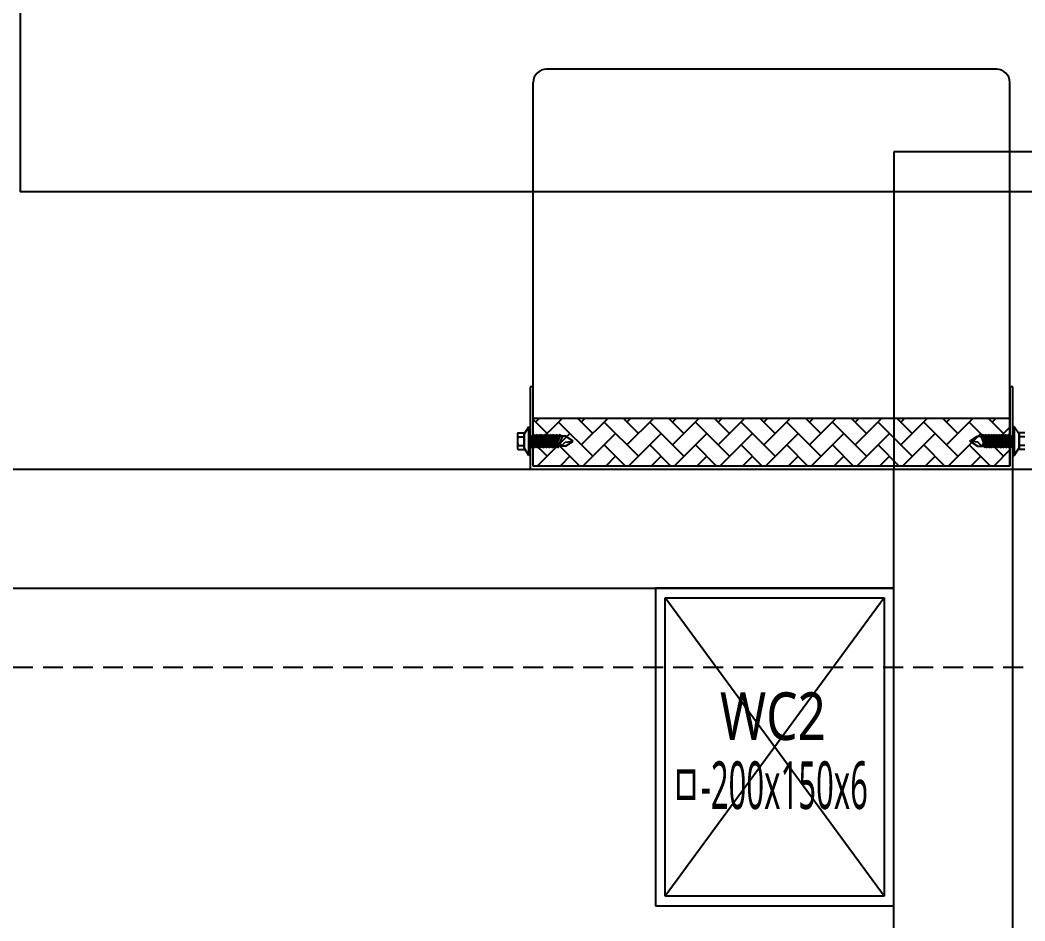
# Model space of a CAD drawing. Header units: millimetres. Extents: x 13515 to 183937, y -33900 to -660.
# Drawn here: x 119420.67 to 119430.57, y -19623.28 to -19614.4 of the extents above; entities that cross this region are included whole.
import ezdxf
from ezdxf.enums import TextEntityAlignment as Align

# ---------------------------------------------------------------- set-up
doc = ezdxf.new("R2010")
doc.units = ezdxf.units.MM
doc.header["$LTSCALE"] = 100
doc.header["$MEASUREMENT"] = 0
doc.header["$PDSIZE"] = -10
doc.linetypes.add('HIDDEN2', pattern=[0.1875, 0.125, -0.0625])
doc.layers.get('0').update_dxf_attribs({"linetype": 'CONTINUOUS'})
doc.layers.get('Defpoints').update_dxf_attribs({"color": 171, "linetype": 'CONTINUOUS'})
for name, color, linetype in [('ELE9', 9, 'CONTINUOUS'), ('h COLUMN', 252, 'CONTINUOUS'), ('주차-화물', 251, 'CONTINUOUS')]:
    doc.layers.add(name, color=color, linetype=linetype)
doc.styles.add('TE', font='malgun_0.ttf')

# ---------------------------------------------------------------- blocks, each defined once
blk = doc.blocks.new('*U142')
at = {"color": 0, "linetype": 'ByBlock'}
for p, q in [((100, 75), (-100, 75)), ((-100, 75), (-100, -75)), ((100, -75), (100, 75)), ((-94, 69), (94, 69)), ((-94, -69), (-94, 69)), ((94, 69), (94, -69)), ((94, -69), (-94, -69)), ((-100, -75), (100, -75))]:
    blk.add_line(p, q, dxfattribs=at)
at = {"layer": 'Defpoints'}
blk.add_point((0, 0), dxfattribs=at)
blk = doc.blocks.new('WC2')
at = {"layer": 'h COLUMN', "ltscale": 0.1}
for p, q in [((69, -94), (-69, 94)), ((69, 94), (-69, -94))]:
    blk.add_line(p, q, dxfattribs=at)
at = {"layer": 'h COLUMN', "ltscale": 0.1, "rotation": 90}
blk.add_blockref('*U142', (0, 0), dxfattribs=at)
at = {"layer": 'Defpoints', "style": 'TE'}
for s, width, p in [('WC2', 0.8, (-34.44, 19.44)), ('ㅁ-200x150x6', 0.5, (-65.31, -24.04))]:
    blk.add_text(s, height=30, dxfattribs=dict(at, width=width)).set_placement(p, align=Align.MIDDLE_LEFT)
blk = doc.blocks.new('지상1층 WC 배치')
at = {"ltscale": 10000}
blk.add_blockref('WC2', (68300, -26650), dxfattribs=at)
blk = doc.blocks.new('sdfsgfdgdfg')
at = {"layer": '주차-화물', "ltscale": 0.1}
blk.add_lwpolyline([(36469107.63, 558896.34), (36469107.63, 564896.34), (36465857.63, 564896.34), (36465857.63, 558896.34), (36469107.63, 558896.34), (36465857.63, 564896.34)], dxfattribs=at)
blk = doc.blocks.new('FGHJ')
at = {"layer": 'ELE9'}
for p, q in [((37049738.73, 40723.34), (37049455.4, 40723.34)), ((37049447.07, 40473.34), (37049447.07, 40715)), ((37049747.07, 40473.34), (37049747.07, 40715)), ((37049747.07, 40503.34), (37049447.07, 40503.34)), ((37049447.07, 40473.34), (37049447.07, 40503.34)), ((37049747.07, 40503.34), (37049747.07, 40473.34)), ((37049437.07, 40493.1), (37049437.07, 40484.96)), ((37049437.57, 40494.28), (37049441.27, 40494.28)), ((37049441.27, 40493.33), (37049444.27, 40498.03)), ((37049441.27, 40494.28), (37049441.27, 40483.78)), ((37049441.27, 40484.73), (37049441.27, 40493.33)), ((37049444.27, 40480.03), (37049444.27, 40498.03)), ((37049444.27, 40498.03), (37049445.07, 40498.03)), ((37049444.27, 40498.03), (37049444.27, 40480.03)), ((37049445.07, 40498.03), (37049445.07, 40480.03)), ((37049447.47, 40493.18), (37049445.07, 40487.28)), ((37049449.3, 40493.18), (37049445.88, 40484.88)), ((37049449.3, 40493.18), (37049445.88, 40484.88)), ((37049447.47, 40493.18), (37049446.66, 40492.18)), ((37049447.87, 40492.18), (37049447.47, 40493.18)), ((37049447.47, 40493.18), (37049448.27, 40492.18)), ((37049447.47, 40492.18), (37049447.47, 40493.18)), ((37049451.13, 40493.18), (37049447.72, 40484.88)), ((37049451.13, 40493.18), (37049447.72, 40484.88)), ((37049449.3, 40493.18), (37049448.5, 40492.18)), ((37049449.7, 40492.18), (37049449.3, 40493.18)), ((37049449.3, 40493.18), (37049450.1, 40492.18)), ((37049449.3, 40492.18), (37049449.3, 40493.18)), ((37049452.97, 40493.18), (37049449.55, 40484.88)), ((37049452.97, 40493.18), (37049449.55, 40484.88)), ((37049451.13, 40493.18), (37049450.33, 40492.18)), ((37049451.54, 40492.18), (37049451.13, 40493.18)), ((37049451.13, 40493.18), (37049451.94, 40492.18)), ((37049451.13, 40492.18), (37049451.13, 40493.18)), ((37049454.8, 40493.18), (37049451.38, 40484.88)), ((37049454.8, 40493.18), (37049451.38, 40484.88)), ((37049452.97, 40493.18), (37049452.16, 40492.18)), ((37049453.37, 40492.18), (37049452.97, 40493.18)), ((37049452.97, 40493.18), (37049453.77, 40492.18)), ((37049452.97, 40492.18), (37049452.97, 40493.18)), ((37049456.63, 40493.18), (37049453.22, 40484.88)), ((37049456.63, 40493.18), (37049453.22, 40484.88)), ((37049454.8, 40493.18), (37049454, 40492.18)), ((37049455.2, 40492.18), (37049454.8, 40493.18)), ((37049454.8, 40493.18), (37049455.6, 40492.18)), ((37049454.8, 40492.18), (37049454.8, 40493.18)), ((37049458.47, 40493.18), (37049455.05, 40484.88)), ((37049458.47, 40493.18), (37049455.05, 40484.88)), ((37049456.63, 40493.18), (37049455.83, 40492.18)), ((37049457.03, 40492.18), (37049456.63, 40493.18)), ((37049456.63, 40493.18), (37049457.44, 40492.18)), ((37049456.63, 40492.18), (37049456.63, 40493.18)), ((37049460.3, 40493.18), (37049456.88, 40484.88)), ((37049460.3, 40493.18), (37049456.88, 40484.88)), ((37049458.47, 40493.18), (37049457.66, 40492.18)), ((37049458.87, 40492.18), (37049458.47, 40493.18)), ((37049458.47, 40493.18), (37049459.27, 40492.18)), ((37049458.47, 40492.18), (37049458.47, 40493.18)), ((37049462.13, 40493.18), (37049458.71, 40484.88)), ((37049462.13, 40493.18), (37049458.71, 40484.88)), ((37049460.3, 40493.18), (37049459.49, 40492.18)), ((37049460.7, 40492.18), (37049460.3, 40493.18)), ((37049460.3, 40493.18), (37049461.1, 40492.18)), ((37049460.3, 40492.18), (37049460.3, 40493.18)), ((37049463.96, 40493.18), (37049460.55, 40484.88)), ((37049463.96, 40493.18), (37049460.55, 40484.88)), ((37049462.13, 40493.18), (37049461.33, 40492.18)), ((37049462.53, 40492.18), (37049462.13, 40493.18)), ((37049462.13, 40493.18), (37049462.94, 40492.18)), ((37049462.13, 40492.18), (37049462.13, 40493.18)), ((37049463.96, 40493.18), (37049463.16, 40492.18)), ((37049464.37, 40492.18), (37049463.96, 40493.18)), ((37049463.96, 40493.18), (37049464.77, 40492.18)), ((37049463.96, 40492.18), (37049463.96, 40493.18)), ((37049730.17, 40493.18), (37049729.37, 40492.18)), ((37049729.77, 40492.18), (37049730.17, 40493.18)), ((37049730.17, 40493.18), (37049733.59, 40484.88)), ((37049730.17, 40493.18), (37049733.59, 40484.88)), ((37049730.17, 40492.18), (37049730.17, 40493.18)), ((37049730.17, 40493.18), (37049730.97, 40492.18)), ((37049732, 40493.18), (37049731.2, 40492.18)), ((37049731.6, 40492.18), (37049732, 40493.18)), ((37049732, 40493.18), (37049735.42, 40484.88)), ((37049732, 40493.18), (37049735.42, 40484.88)), ((37049732, 40492.18), (37049732, 40493.18)), ((37049732, 40493.18), (37049732.81, 40492.18)), ((37049733.84, 40493.18), (37049733.03, 40492.18)), ((37049733.43, 40492.18), (37049733.84, 40493.18)), ((37049733.84, 40493.18), (37049737.25, 40484.88)), ((37049733.84, 40493.18), (37049737.25, 40484.88)), ((37049733.84, 40492.18), (37049733.84, 40493.18)), ((37049733.84, 40493.18), (37049734.64, 40492.18)), ((37049735.67, 40493.18), (37049734.87, 40492.18)), ((37049735.27, 40492.18), (37049735.67, 40493.18)), ((37049735.67, 40493.18), (37049739.09, 40484.88)), ((37049735.67, 40493.18), (37049739.09, 40484.88)), ((37049735.67, 40492.18), (37049735.67, 40493.18)), ((37049735.67, 40493.18), (37049736.47, 40492.18)), ((37049737.5, 40493.18), (37049736.7, 40492.18)), ((37049737.1, 40492.18), (37049737.5, 40493.18)), ((37049737.5, 40493.18), (37049740.92, 40484.88)), ((37049737.5, 40493.18), (37049740.92, 40484.88)), ((37049737.5, 40492.18), (37049737.5, 40493.18)), ((37049737.5, 40493.18), (37049738.31, 40492.18)), ((37049739.34, 40493.18), (37049738.53, 40492.18)), ((37049738.93, 40492.18), (37049739.34, 40493.18)), ((37049739.34, 40493.18), (37049742.75, 40484.88)), ((37049739.34, 40493.18), (37049742.75, 40484.88)), ((37049739.34, 40492.18), (37049739.34, 40493.18)), ((37049739.34, 40493.18), (37049740.14, 40492.18)), ((37049741.17, 40493.18), (37049740.36, 40492.18)), ((37049740.77, 40492.18), (37049741.17, 40493.18)), ((37049741.17, 40493.18), (37049744.59, 40484.88)), ((37049741.17, 40493.18), (37049744.59, 40484.88)), ((37049741.17, 40492.18), (37049741.17, 40493.18)), ((37049741.17, 40493.18), (37049741.97, 40492.18)), ((37049743, 40493.18), (37049742.2, 40492.18)), ((37049742.6, 40492.18), (37049743, 40493.18)), ((37049743, 40493.18), (37049746.42, 40484.88)), ((37049743, 40493.18), (37049746.42, 40484.88)), ((37049743, 40492.18), (37049743, 40493.18)), ((37049743, 40493.18), (37049743.81, 40492.18)), ((37049744.83, 40493.18), (37049744.03, 40492.18)), ((37049744.43, 40492.18), (37049744.83, 40493.18)), ((37049744.83, 40493.18), (37049748.25, 40484.88)), ((37049744.83, 40493.18), (37049748.25, 40484.88)), ((37049744.83, 40492.18), (37049744.83, 40493.18)), ((37049744.83, 40493.18), (37049745.64, 40492.18)), ((37049746.67, 40493.18), (37049745.86, 40492.18)), ((37049746.27, 40492.18), (37049746.67, 40493.18)), ((37049746.67, 40493.18), (37049749.07, 40487.28)), ((37049746.67, 40492.18), (37049746.67, 40493.18)), ((37049746.67, 40493.18), (37049747.47, 40492.18)), ((37049749.87, 40498.03), (37049749.07, 40498.03)), ((37049749.07, 40498.03), (37049749.07, 40480.03)), ((37049749.87, 40480.03), (37049749.87, 40498.03)), ((37049752.87, 40493.33), (37049749.87, 40498.03)), ((37049749.87, 40498.03), (37049749.87, 40480.03)), ((37049752.87, 40494.28), (37049752.87, 40483.78)), ((37049756.57, 40494.28), (37049752.87, 40494.28)), ((37049752.87, 40484.73), (37049752.87, 40493.33)), ((37049437.57, 40491.75), (37049441.27, 40491.75)), ((37049446.66, 40492.18), (37049445.07, 40492.18)), ((37049445.07, 40486.4), (37049447.47, 40492.18)), ((37049446.66, 40492.18), (37049445.07, 40488.34)), ((37049448.5, 40492.18), (37049445.88, 40485.88)), ((37049446.69, 40485.88), (37049449.3, 40492.18)), ((37049448.5, 40492.18), (37049447.47, 40492.18)), ((37049450.33, 40492.18), (37049447.72, 40485.88)), ((37049448.52, 40485.88), (37049451.13, 40492.18)), ((37049450.33, 40492.18), (37049449.3, 40492.18)), ((37049452.16, 40492.18), (37049449.55, 40485.88)), ((37049450.35, 40485.88), (37049452.97, 40492.18)), ((37049452.16, 40492.18), (37049451.13, 40492.18)), ((37049454, 40492.18), (37049451.38, 40485.88)), ((37049452.19, 40485.88), (37049454.8, 40492.18)), ((37049454, 40492.18), (37049452.97, 40492.18)), ((37049455.83, 40492.18), (37049453.22, 40485.88)), ((37049454.02, 40485.88), (37049456.63, 40492.18)), ((37049455.83, 40492.18), (37049454.8, 40492.18)), ((37049457.66, 40492.18), (37049455.05, 40485.88)), ((37049455.85, 40485.88), (37049458.47, 40492.18)), ((37049457.66, 40492.18), (37049456.63, 40492.18)), ((37049459.49, 40492.18), (37049456.88, 40485.88)), ((37049457.69, 40485.88), (37049460.3, 40492.18)), ((37049459.49, 40492.18), (37049458.47, 40492.18)), ((37049461.33, 40492.18), (37049458.71, 40485.88)), ((37049459.52, 40485.88), (37049462.13, 40492.18)), ((37049461.33, 40492.18), (37049460.3, 40492.18)), ((37049463.16, 40492.18), (37049460.55, 40485.88)), ((37049461.35, 40485.88), (37049463.96, 40492.18)), ((37049463.16, 40492.18), (37049462.13, 40492.18)), ((37049463.62, 40487.89), (37049462.38, 40484.88)), ((37049463.62, 40487.89), (37049462.38, 40484.88)), ((37049462.81, 40486.89), (37049462.38, 40485.88)), ((37049463.62, 40487.89), (37049462.81, 40486.89)), ((37049463.18, 40485.88), (37049463.62, 40486.89)), ((37049465.4, 40492.18), (37049463.59, 40487.9)), ((37049463.59, 40487.9), (37049464.76, 40485.88)), ((37049463.62, 40486.89), (37049463.62, 40487.89)), ((37049467.44, 40492.18), (37049463.96, 40492.18)), ((37049464.76, 40485.88), (37049467.26, 40488.3)), ((37049467.26, 40488.3), (37049472.24, 40489.03)), ((37049472.24, 40489.03), (37049467.44, 40492.18)), ((37049467.44, 40485.88), (37049472.24, 40489.03)), ((37049721.9, 40489.03), (37049726.7, 40492.18)), ((37049726.7, 40485.88), (37049721.9, 40489.03)), ((37049726.87, 40488.3), (37049721.9, 40489.03)), ((37049726.7, 40492.18), (37049730.17, 40492.18)), ((37049729.37, 40485.88), (37049726.87, 40488.3)), ((37049728.74, 40492.18), (37049730.54, 40487.9)), ((37049730.54, 40487.9), (37049729.37, 40485.88)), ((37049732.78, 40485.88), (37049730.17, 40492.18)), ((37049730.52, 40487.89), (37049731.76, 40484.88)), ((37049730.52, 40487.89), (37049731.76, 40484.88)), ((37049730.52, 40486.89), (37049730.52, 40487.89)), ((37049730.52, 40487.89), (37049731.32, 40486.89)), ((37049730.95, 40485.88), (37049730.52, 40486.89)), ((37049730.97, 40492.18), (37049732, 40492.18)), ((37049730.97, 40492.18), (37049733.59, 40485.88)), ((37049731.32, 40486.89), (37049731.76, 40485.88)), ((37049734.62, 40485.88), (37049732, 40492.18)), ((37049732.81, 40492.18), (37049733.84, 40492.18)), ((37049732.81, 40492.18), (37049735.42, 40485.88)), ((37049736.45, 40485.88), (37049733.84, 40492.18)), ((37049734.64, 40492.18), (37049735.67, 40492.18)), ((37049734.64, 40492.18), (37049737.25, 40485.88)), ((37049738.28, 40485.88), (37049735.67, 40492.18)), ((37049736.47, 40492.18), (37049737.5, 40492.18)), ((37049736.47, 40492.18), (37049739.09, 40485.88)), ((37049740.12, 40485.88), (37049737.5, 40492.18)), ((37049738.31, 40492.18), (37049739.34, 40492.18)), ((37049738.31, 40492.18), (37049740.92, 40485.88)), ((37049741.95, 40485.88), (37049739.34, 40492.18)), ((37049740.14, 40492.18), (37049741.17, 40492.18)), ((37049740.14, 40492.18), (37049742.75, 40485.88)), ((37049743.78, 40485.88), (37049741.17, 40492.18)), ((37049741.97, 40492.18), (37049743, 40492.18)), ((37049741.97, 40492.18), (37049744.59, 40485.88)), ((37049745.62, 40485.88), (37049743, 40492.18)), ((37049743.81, 40492.18), (37049744.83, 40492.18)), ((37049743.81, 40492.18), (37049746.42, 40485.88)), ((37049747.45, 40485.88), (37049744.83, 40492.18)), ((37049745.64, 40492.18), (37049746.67, 40492.18)), ((37049745.64, 40492.18), (37049748.25, 40485.88)), ((37049749.07, 40486.4), (37049746.67, 40492.18)), ((37049747.47, 40492.18), (37049749.07, 40492.18)), ((37049747.47, 40492.18), (37049749.07, 40488.34)), ((37049756.57, 40491.75), (37049752.87, 40491.75)), ((37049437.57, 40486.32), (37049441.27, 40486.32)), ((37049437.57, 40483.78), (37049441.27, 40483.78)), ((37049444.27, 40480.03), (37049441.27, 40484.73)), ((37049445.07, 40480.03), (37049444.27, 40480.03)), ((37049445.88, 40485.88), (37049445.07, 40485.88)), ((37049445.88, 40484.88), (37049445.08, 40485.88)), ((37049445.48, 40485.88), (37049445.88, 40484.88)), ((37049445.88, 40484.88), (37049446.69, 40485.88)), ((37049445.88, 40485.88), (37049445.88, 40484.88)), ((37049447.72, 40485.88), (37049446.69, 40485.88)), ((37049447.72, 40484.88), (37049446.91, 40485.88)), ((37049447.31, 40485.88), (37049447.72, 40484.88)), ((37049447.72, 40484.88), (37049448.52, 40485.88)), ((37049447.72, 40485.88), (37049447.72, 40484.88)), ((37049449.55, 40485.88), (37049448.52, 40485.88)), ((37049449.55, 40484.88), (37049448.75, 40485.88)), ((37049449.15, 40485.88), (37049449.55, 40484.88)), ((37049449.55, 40484.88), (37049450.35, 40485.88)), ((37049449.55, 40485.88), (37049449.55, 40484.88)), ((37049451.38, 40485.88), (37049450.35, 40485.88)), ((37049451.38, 40484.88), (37049450.58, 40485.88)), ((37049450.98, 40485.88), (37049451.38, 40484.88)), ((37049451.38, 40484.88), (37049452.19, 40485.88)), ((37049451.38, 40485.88), (37049451.38, 40484.88)), ((37049453.22, 40485.88), (37049452.19, 40485.88)), ((37049453.22, 40484.88), (37049452.41, 40485.88)), ((37049452.81, 40485.88), (37049453.22, 40484.88)), ((37049453.22, 40484.88), (37049454.02, 40485.88)), ((37049453.22, 40485.88), (37049453.22, 40484.88)), ((37049455.05, 40485.88), (37049454.02, 40485.88)), ((37049455.05, 40484.88), (37049454.24, 40485.88)), ((37049454.65, 40485.88), (37049455.05, 40484.88)), ((37049455.05, 40484.88), (37049455.85, 40485.88)), ((37049455.05, 40485.88), (37049455.05, 40484.88)), ((37049456.88, 40485.88), (37049455.85, 40485.88)), ((37049456.88, 40484.88), (37049456.08, 40485.88)), ((37049456.48, 40485.88), (37049456.88, 40484.88)), ((37049456.88, 40484.88), (37049457.69, 40485.88)), ((37049456.88, 40485.88), (37049456.88, 40484.88)), ((37049458.71, 40485.88), (37049457.69, 40485.88)), ((37049458.71, 40484.88), (37049457.91, 40485.88)), ((37049458.31, 40485.88), (37049458.71, 40484.88)), ((37049458.71, 40484.88), (37049459.52, 40485.88)), ((37049458.71, 40485.88), (37049458.71, 40484.88)), ((37049460.55, 40485.88), (37049459.52, 40485.88)), ((37049460.55, 40484.88), (37049459.74, 40485.88)), ((37049460.15, 40485.88), (37049460.55, 40484.88)), ((37049460.55, 40484.88), (37049461.35, 40485.88)), ((37049460.55, 40485.88), (37049460.55, 40484.88)), ((37049462.38, 40485.88), (37049461.35, 40485.88)), ((37049462.38, 40484.88), (37049461.58, 40485.88)), ((37049461.98, 40485.88), (37049462.38, 40484.88)), ((37049462.38, 40484.88), (37049463.18, 40485.88)), ((37049462.38, 40485.88), (37049462.38, 40484.88)), ((37049467.44, 40485.88), (37049463.18, 40485.88)), ((37049726.7, 40485.88), (37049730.95, 40485.88)), ((37049731.76, 40484.88), (37049730.95, 40485.88)), ((37049731.76, 40485.88), (37049732.78, 40485.88)), ((37049731.76, 40485.88), (37049731.76, 40484.88)), ((37049732.16, 40485.88), (37049731.76, 40484.88)), ((37049731.76, 40484.88), (37049732.56, 40485.88)), ((37049733.59, 40484.88), (37049732.78, 40485.88)), ((37049733.59, 40485.88), (37049734.62, 40485.88)), ((37049733.99, 40485.88), (37049733.59, 40484.88)), ((37049733.59, 40484.88), (37049734.39, 40485.88)), ((37049733.59, 40485.88), (37049733.59, 40484.88)), ((37049735.42, 40484.88), (37049734.62, 40485.88)), ((37049735.42, 40485.88), (37049736.45, 40485.88)), ((37049735.82, 40485.88), (37049735.42, 40484.88)), ((37049735.42, 40484.88), (37049736.23, 40485.88)), ((37049735.42, 40485.88), (37049735.42, 40484.88)), ((37049737.25, 40484.88), (37049736.45, 40485.88)), ((37049737.25, 40485.88), (37049738.28, 40485.88)), ((37049737.25, 40485.88), (37049737.25, 40484.88)), ((37049737.66, 40485.88), (37049737.25, 40484.88)), ((37049737.25, 40484.88), (37049738.06, 40485.88)), ((37049739.09, 40484.88), (37049738.28, 40485.88)), ((37049739.09, 40485.88), (37049740.12, 40485.88)), ((37049739.49, 40485.88), (37049739.09, 40484.88)), ((37049739.09, 40484.88), (37049739.89, 40485.88)), ((37049739.09, 40485.88), (37049739.09, 40484.88)), ((37049740.92, 40484.88), (37049740.12, 40485.88)), ((37049740.92, 40485.88), (37049741.95, 40485.88)), ((37049741.32, 40485.88), (37049740.92, 40484.88)), ((37049740.92, 40484.88), (37049741.72, 40485.88)), ((37049740.92, 40485.88), (37049740.92, 40484.88)), ((37049742.75, 40484.88), (37049741.95, 40485.88)), ((37049742.75, 40485.88), (37049743.78, 40485.88)), ((37049743.16, 40485.88), (37049742.75, 40484.88)), ((37049742.75, 40484.88), (37049743.56, 40485.88)), ((37049742.75, 40485.88), (37049742.75, 40484.88)), ((37049744.59, 40484.88), (37049743.78, 40485.88)), ((37049744.59, 40485.88), (37049745.62, 40485.88)), ((37049744.99, 40485.88), (37049744.59, 40484.88)), ((37049744.59, 40484.88), (37049745.39, 40485.88)), ((37049744.59, 40485.88), (37049744.59, 40484.88)), ((37049746.42, 40484.88), (37049745.62, 40485.88)), ((37049746.42, 40485.88), (37049747.45, 40485.88)), ((37049746.82, 40485.88), (37049746.42, 40484.88)), ((37049746.42, 40484.88), (37049747.22, 40485.88)), ((37049746.42, 40485.88), (37049746.42, 40484.88)), ((37049748.25, 40484.88), (37049747.45, 40485.88)), ((37049748.25, 40485.88), (37049749.07, 40485.88)), ((37049748.65, 40485.88), (37049748.25, 40484.88)), ((37049748.25, 40484.88), (37049749.06, 40485.88)), ((37049748.25, 40485.88), (37049748.25, 40484.88)), ((37049749.07, 40480.03), (37049749.87, 40480.03)), ((37049749.87, 40480.03), (37049752.87, 40484.73)), ((37049756.57, 40486.32), (37049752.87, 40486.32)), ((37049756.57, 40483.78), (37049752.87, 40483.78)), ((37048649.07, 40471.34), (37049674.07, 40471.34)), ((37049747.07, 40473.34), (37049447.07, 40473.34)), ((37049674.07, 39996.34), (37049674.07, 40471.34)), ((37049749.07, 39996.34), (37049749.07, 40471.34)), ((37048724.07, 40396.34), (37049674.07, 40396.34))]:
    blk.add_line(p, q, dxfattribs=at)
at = {"layer": 'ELE9', "ltscale": 0.002}
for p, q in [((37052124.07, 40671.34), (37049674.07, 40671.34)), ((37049674.07, 40671.34), (37049674.07, 40471.34)), ((37049447.07, 40523.34), (37049445.07, 40523.34)), ((37049445.07, 40523.34), (37049445.07, 40471.34)), ((37049447.07, 40473.34), (37049447.07, 40523.34)), ((37049749.07, 40523.34), (37049747.07, 40523.34)), ((37049747.07, 40523.34), (37049747.07, 40473.34)), ((37049749.07, 40471.34), (37049749.07, 40523.34)), ((37049447.07, 40502.58), (37049455.76, 40493.89)), ((37049465.2, 40503.34), (37049448.57, 40486.71)), ((37049450.83, 40503.34), (37049448.57, 40501.08)), ((37049462.94, 40501.08), (37049484.5, 40479.53)), ((37049475.05, 40503.34), (37049484.5, 40493.89)), ((37049493.94, 40503.34), (37049477.31, 40486.71)), ((37049479.57, 40503.34), (37049477.31, 40501.08)), ((37049491.68, 40501.08), (37049513.23, 40479.53)), ((37049503.79, 40503.34), (37049513.23, 40493.89)), ((37049522.68, 40503.34), (37049506.05, 40486.71)), ((37049508.31, 40503.34), (37049506.05, 40501.08)), ((37049520.42, 40501.08), (37049541.97, 40479.53)), ((37049532.53, 40503.34), (37049541.97, 40493.89)), ((37049551.41, 40503.34), (37049534.79, 40486.71)), ((37049537.04, 40503.34), (37049534.79, 40501.08)), ((37049549.15, 40501.08), (37049570.71, 40479.53)), ((37049561.26, 40503.34), (37049570.71, 40493.89)), ((37049580.15, 40503.34), (37049563.52, 40486.71)), ((37049565.78, 40503.34), (37049563.52, 40501.08)), ((37049577.89, 40501.08), (37049599.44, 40479.53)), ((37049590, 40503.34), (37049599.44, 40493.89)), ((37049608.89, 40503.34), (37049592.26, 40486.71)), ((37049594.52, 40503.34), (37049592.26, 40501.08)), ((37049606.63, 40501.08), (37049628.18, 40479.53)), ((37049618.74, 40503.34), (37049628.18, 40493.89)), ((37049637.62, 40503.34), (37049621, 40486.71)), ((37049623.26, 40503.34), (37049621, 40501.08)), ((37049635.36, 40501.08), (37049656.92, 40479.53)), ((37049647.47, 40503.34), (37049656.92, 40493.89)), ((37049666.36, 40503.34), (37049649.73, 40486.71)), ((37049651.99, 40503.34), (37049649.73, 40501.08)), ((37049664.1, 40501.08), (37049685.65, 40479.53)), ((37049676.21, 40503.34), (37049685.65, 40493.89)), ((37049695.1, 40503.34), (37049678.47, 40486.71)), ((37049680.73, 40503.34), (37049678.47, 40501.08)), ((37049692.84, 40501.08), (37049714.39, 40479.53)), ((37049704.95, 40503.34), (37049714.39, 40493.89)), ((37049723.83, 40503.34), (37049707.21, 40486.71)), ((37049709.47, 40503.34), (37049707.21, 40501.08)), ((37049721.57, 40501.08), (37049743.13, 40479.53)), ((37049733.68, 40503.34), (37049743.13, 40493.89)), ((37049738.2, 40503.34), (37049735.94, 40501.08)), ((37049470.13, 40493.89), (37049449.57, 40473.34)), ((37049498.86, 40493.89), (37049478.31, 40473.34)), ((37049527.6, 40493.89), (37049507.04, 40473.34)), ((37049556.34, 40493.89), (37049535.78, 40473.34)), ((37049585.07, 40493.89), (37049564.52, 40473.34)), ((37049613.81, 40493.89), (37049593.26, 40473.34)), ((37049642.55, 40493.89), (37049621.99, 40473.34)), ((37049671.29, 40493.89), (37049650.73, 40473.34)), ((37049700.02, 40493.89), (37049679.47, 40473.34)), ((37049728.76, 40493.89), (37049708.2, 40473.34)), ((37049747.07, 40497.83), (37049735.94, 40486.71)), ((37049447.07, 40488.22), (37049455.76, 40479.53)), ((37049462.94, 40486.71), (37049476.32, 40473.34)), ((37049491.68, 40486.71), (37049505.05, 40473.34)), ((37049520.42, 40486.71), (37049533.79, 40473.34)), ((37049549.15, 40486.71), (37049562.53, 40473.34)), ((37049577.89, 40486.71), (37049591.26, 40473.34)), ((37049606.63, 40486.71), (37049620, 40473.34)), ((37049635.36, 40486.71), (37049648.74, 40473.34)), ((37049664.1, 40486.71), (37049677.47, 40473.34)), ((37049692.84, 40486.71), (37049706.21, 40473.34)), ((37049721.57, 40486.71), (37049734.95, 40473.34)), ((37049747.07, 40483.47), (37049736.94, 40473.34)), ((37049447.07, 40473.85), (37049447.58, 40473.34)), ((37049470.13, 40479.53), (37049463.94, 40473.34)), ((37049498.86, 40479.53), (37049492.68, 40473.34)), ((37049527.6, 40479.53), (37049521.41, 40473.34)), ((37049556.34, 40479.53), (37049550.15, 40473.34)), ((37049585.07, 40479.53), (37049578.89, 40473.34)), ((37049613.81, 40479.53), (37049607.62, 40473.34)), ((37049642.55, 40479.53), (37049636.36, 40473.34)), ((37049671.29, 40479.53), (37049665.1, 40473.34)), ((37049700.02, 40479.53), (37049693.83, 40473.34)), ((37049728.76, 40479.53), (37049722.57, 40473.34)), ((37049445.07, 40471.34), (37049749.07, 40471.34)), ((37049747.07, 40473.34), (37049447.07, 40473.34)), ((37049674.07, 40471.34), (37052124.07, 40471.34))]:
    blk.add_line(p, q, dxfattribs=at)
at = {"layer": 'ELE9', "linetype": 'HIDDEN2'}
blk.add_lwpolyline([(37195449.07, 67346.34), (37195449.07, 40346.34), (37042549.07, 40346.34), (37042549.07, 51346.34), (37030449.07, 51346.34), (37030449.07, -38303.66), (37200899.07, -38303.66)], dxfattribs=at)
at = {"layer": 'ELE9'}
for centre, radius, start, end in [((37049455.4, 40715), 8.33, 90, 180), ((37049738.73, 40715), 8.33, 0, 90), ((37049438.93, 40493.02), 1.86, 136.9662, 223.0338), ((37049444.68, 40489.03), 7.61, 159.11949, 200.88051), ((37049438.93, 40485.05), 1.86, 136.9662, 223.0338)]:
    blk.add_arc(centre, radius, start, end, dxfattribs=at)
blk.add_blockref('지상1층 WC 배치', (36981299.07, 66946.34), dxfattribs=at)
at = {"layer": 'ELE9', "rotation": 180}
blk.add_blockref('sdfsgfdgdfg', (73518231.7, 605542.68), dxfattribs=at)

msp = doc.modelspace()

# ---------------------------------------------------------------- block references
at = {"xscale": 0.01565102769230769, "yscale": 0.01565102769230769, "zscale": 0.01565102769230769}
msp.add_blockref('FGHJ', (-460436.1937, -20252.2424), dxfattribs=at)

doc.saveas('drawing.dxf')
